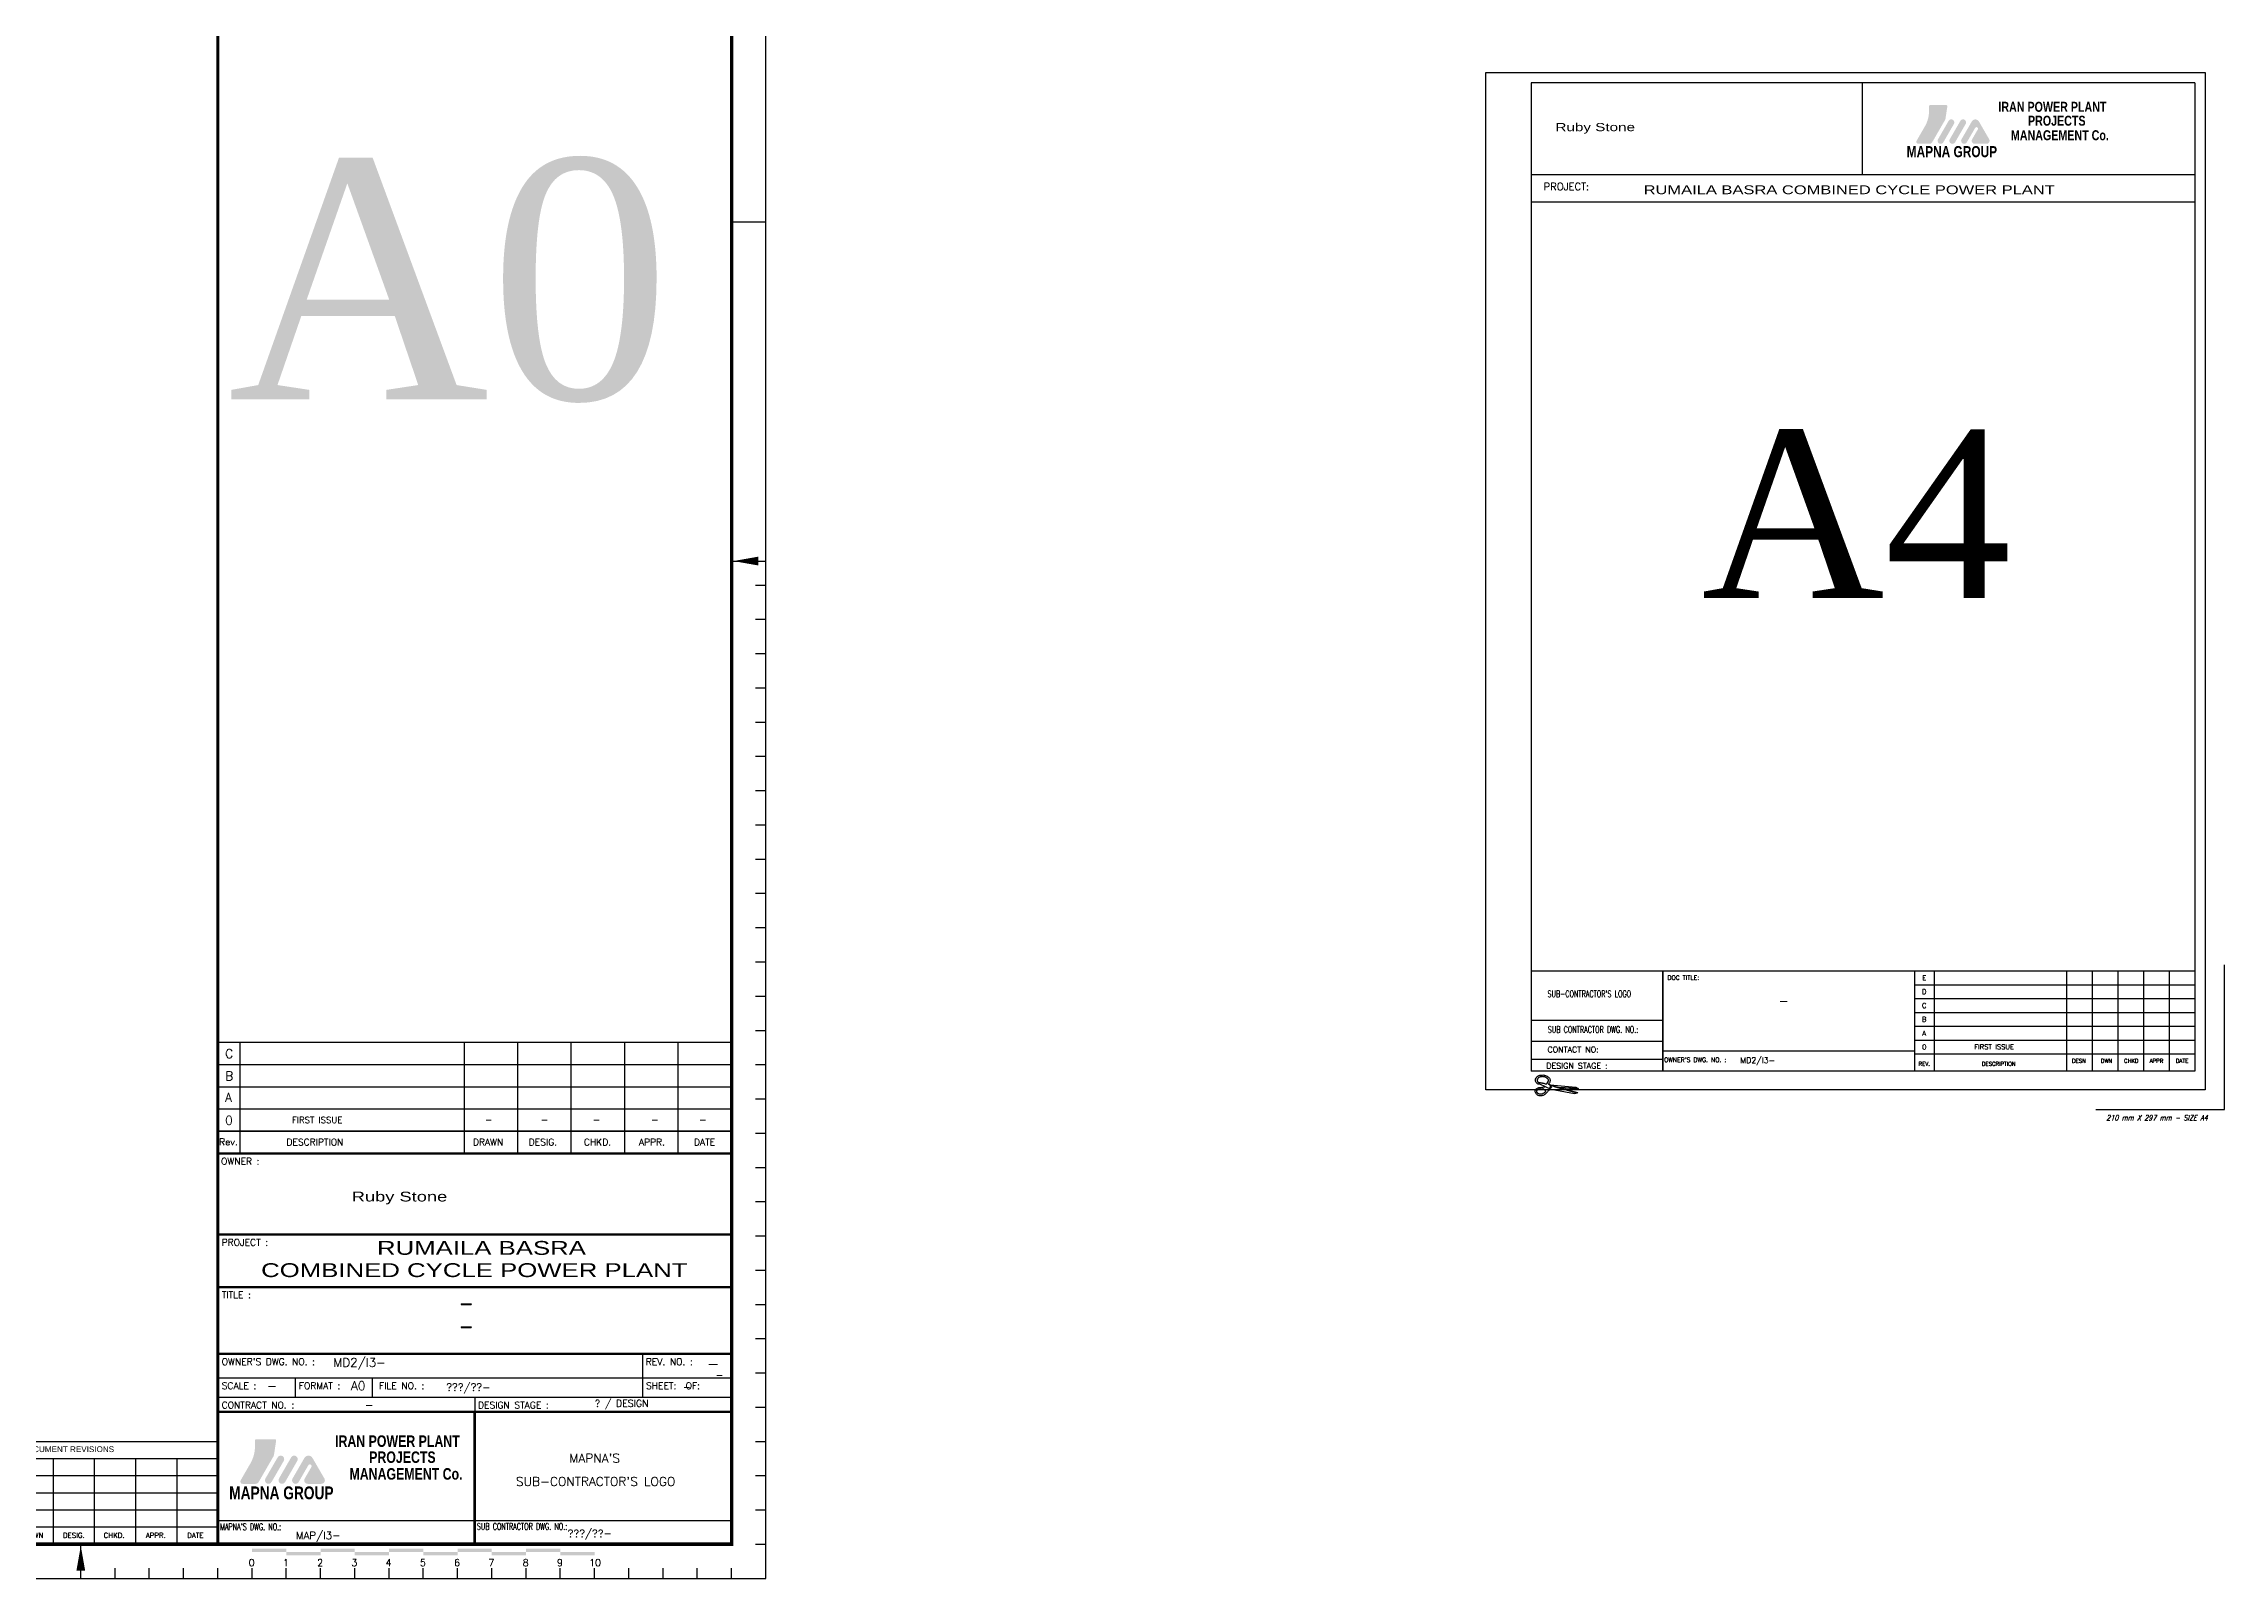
# Model space of a CAD drawing. Header units: millimetres. Extents: x 56 to 1774, y 131 to 974.
# Drawn here: x 1033 to 1670, y 134 to 582 of the extents above; entities that cross this region are included whole.
import ezdxf
from ezdxf.enums import TextEntityAlignment as Align

# ---------------------------------------------------------------- set-up
doc = ezdxf.new("R2010")
doc.units = ezdxf.units.MM
doc.linetypes.add('SLD', pattern=[0])
for name, color, linetype in [('1', 1, 'Continuous'), ('CADR', 2, 'Continuous'), ('CADRE', 7, 'Continuous'), ('FRAME A0', 7, 'Continuous'), ('TIT-L', 2, 'Continuous'), ('TITLE', 7, 'Continuous'), ('TITLE BLOCK', 7, 'Continuous'), ('XYZ', 1, 'Continuous')]:
    doc.layers.add(name, color=color, linetype=linetype)
doc.layers.add('T-T', color=2, linetype='Continuous', lineweight=20)
doc.styles.add('MacDonald', font='', dxfattribs={"width": 0.8})
doc.styles.add('R', font='ROMANS')
doc.styles.add('ROMAND', font='ROMAND.shx')
doc.styles.add('ROMANS', font='ROMANS.shx')
doc.styles.add('ROMANT', font='romant')
doc.styles.get("Standard").update_dxf_attribs({"font": 'arial.ttf'})
doc.styles.add('style3', font='arial.ttf')
doc.styles.get('MacDonald').set_extended_font_data('Aharoni', bold=True)

# ---------------------------------------------------------------- blocks, each defined once
blk = doc.blocks.new('CADR-A0S')
at = {"layer": 'CADR', "color": 2}
for p, q in [((0, 38.601), (1, 38.601)), ((0, 28.701), (1, 28.701)), ((-19, -1), (-19, 0))]:
    blk.add_line(p, q, dxfattribs=at)
at = {"layer": 'CADR', "color": 1}
for p, q in [((0.7, 28.7), (1, 28.7)), ((0.7, 28), (1, 28)), ((0.7, 27), (1, 27)), ((0.7, 26), (1, 26)), ((0.7, 25), (1, 25)), ((0.7, 24), (1, 24)), ((0.7, 23), (1, 23)), ((0.7, 22), (1, 22)), ((0.7, 21), (1, 21)), ((0.7, 20), (1, 20)), ((0.7, 19), (1, 19)), ((0.7, 18), (1, 18)), ((0.7, 17), (1, 17)), ((0.7, 16), (1, 16)), ((0.7, 15), (1, 15)), ((0.7, 14), (1, 14)), ((0.7, 13), (1, 13)), ((0.7, 12), (1, 12)), ((0.7, 11), (1, 11)), ((0.7, 10), (1, 10)), ((0.7, 9), (1, 9)), ((0.7, 8), (1, 8)), ((0.7, 7), (1, 7)), ((0.7, 6), (1, 6)), ((0.7, 5), (1, 5)), ((0.7, 4), (1, 4)), ((0.7, 3), (1, 3)), ((0.7, 2), (1, 2)), ((0.7, 1), (1, 1)), ((0.7, 0), (1, 0)), ((0.7, 0), (1, 0)), ((-18, -1), (-18, -0.7)), ((-17, -1), (-17, -0.7)), ((-16, -1), (-16, -0.7)), ((-15, -1), (-15, -0.7)), ((-14, -1), (-14, -0.7)), ((-13, -1), (-13, -0.7)), ((-12, -1), (-12, -0.7)), ((-11, -1), (-11, -0.7)), ((-10, -1), (-10, -0.7)), ((-9, -1), (-9, -0.7)), ((-8, -1), (-8, -0.7)), ((-7, -1), (-7, -0.7)), ((-6, -1), (-6, -0.7)), ((-5, -1), (-5, -0.7)), ((-4, -1), (-4, -0.7)), ((-3, -1), (-3, -0.7)), ((-2, -1), (-2, -0.7)), ((-1, -1), (-1, -0.7)), ((0, -1), (0, -0.7)), ((1, -1), (1, -0.7))]:
    blk.add_line(p, q, dxfattribs=at)
at = {"layer": 'CADR', "color": 2}
blk.add_lwpolyline([(0, -1), (1, -1), (1, 83), (-117.8, 83), (-117.8, -1), (0, -1)], dxfattribs=at)
at = {"layer": 'CADR', "color": 6, "const_width": 0.1}
blk.add_lwpolyline([(-115.8, 82), (0, 82), (0, 0), (-115.8, 0)], close=True, dxfattribs=at)
at = {"layer": 'CADR', "color": 2}
for points in [[(0.05, 28.7), (0.777, 28.828), (0.777, 28.572)], [(-19, -0.05), (-19.128, -0.777), (-18.872, -0.777)]]:
    blk.add_solid(points, dxfattribs=at)
at = {"layer": 'CADR', "color": 3}
for points in [[(-14, -0.131), (-13, -0.131), (-14, -0.231), (-13, -0.231)], [(-13, -0.231), (-12, -0.231), (-13, -0.331), (-12, -0.331)], [(-12, -0.131), (-11, -0.131), (-12, -0.231), (-11, -0.231)], [(-11, -0.231), (-10, -0.231), (-11, -0.331), (-10, -0.331)], [(-10, -0.131), (-9, -0.131), (-10, -0.231), (-9, -0.231)], [(-9, -0.231), (-8, -0.231), (-9, -0.331), (-8, -0.331)], [(-8, -0.131), (-7, -0.131), (-8, -0.231), (-7, -0.231)], [(-7, -0.231), (-6, -0.231), (-7, -0.331), (-6, -0.331)], [(-6, -0.131), (-5, -0.131), (-6, -0.231), (-5, -0.231)], [(-5, -0.231), (-4, -0.231), (-5, -0.331), (-4, -0.331)]]:
    blk.add_solid(points, dxfattribs=at)
at = {"layer": 'CADR', "color": 2, "style": 'ROMANS'}
for s, p in [('0', (-14.098, -0.641)), ('1', (-13.098, -0.641)), ('2', (-12.098, -0.641)), ('3', (-11.098, -0.641)), ('4', (-10.098, -0.641)), ('5', (-9.098, -0.641)), ('6', (-8.098, -0.641)), ('7', (-7.098, -0.641)), ('8', (-6.098, -0.641)), ('9', (-5.098, -0.641)), ('10', (-4.157, -0.641))]:
    blk.add_text(s, height=0.2, dxfattribs=at).set_placement(p)
blk = doc.blocks.new('TIT-A0')
at = {"layer": 'T-T'}
blk.add_hatch(color=252, dxfattribs=at).paths.add_polyline_path([(-133.79, 25.55, 0.093556), (-133.58, 26.15), (-132.96, 30.24, 0.459001), (-133.3, 30.64), (-138.79, 30.64, 0.414214), (-139.13, 30.29), (-139.13, 28.66, -0.131652), (-140.51, 23.51), (-143.33, 18.63, 0.57735), (-142.74, 17.6), (-138.97, 17.6, 0.267949), (-138.08, 18.11)])
h = blk.add_hatch(color=1, dxfattribs=at)
h.paths.add_polyline_path([(-122.34, 25.14, 0.57735), (-124.72, 25.14), (-128.18, 19.14, 1), (-126.4, 18.11), (-123.58, 23.01, -1), (-122.69, 22.49), (-124.62, 19.14, 0.57735), (-123.73, 17.6), (-119.76, 17.6, 0.57735), (-118.87, 19.14)])
h.paths.add_polyline_path([(-126.8, 24.29, 1), (-128.58, 25.32), (-132.15, 19.14, 1), (-130.36, 18.11)])
h.paths.add_polyline_path([(-130.75, 24.29, 1), (-132.53, 25.32), (-136.1, 19.14, 1), (-134.32, 18.11)])
at = {"layer": 'CADRE', "color": 2}
for p, q in [((-143.5, 114.04), (-143.5, 146.54)), ((-78, 114.04), (-78, 146.54)), ((-62.4, 114.04), (-62.4, 146.54)), ((-46.8, 114.04), (-46.8, 146.54)), ((-31.2, 114.04), (-31.2, 146.54)), ((-15.6, 114.04), (-15.6, 146.54)), ((-150, 133.54), (0, 133.54)), ((-150, 127.04), (0, 127.04)), ((-150, 120.54), (0, 120.54)), ((-26, 55.54), (-26, 48.53)), ((-150, 48.53), (0, 48.53)), ((-127.33, 42.88), (-127.33, 48.53)), ((-104.83, 42.88), (-104.83, 48.53)), ((-26, 48.53), (-26, 42.88)), ((-150, 42.88), (0, 42.88)), ((-75, 42.89), (-75, 38.64)), ((-75, 6.76), (-150, 6.76)), ((0, 6.76), (-75, 6.76))]:
    blk.add_line(p, q, dxfattribs=at)
for points in [[(-150, 146.54), (0, 146.54), (0, 120.54), (-150, 120.54)], [(-150, 140.04), (0, 140.04), (0, 114.04), (-150, 114.04)]]:
    blk.add_lwpolyline(points, close=True, dxfattribs=at)
at = {"layer": 'CADRE', "color": 6, "const_width": 0.7}
for points in [[(-150, 114.04), (0, 114.04)], [(-150, 90.38), (0, 90.38)], [(-150, 75.04), (0, 75.04)], [(-150, 55.54), (0, 55.54)], [(-150, 38.64), (0, 38.64)], [(-75, 38.64), (-75, 0)]]:
    blk.add_lwpolyline(points, dxfattribs=at)
at = {"layer": 'TITLE', "ltscale": 0.5}
blk.add_line((0, 130.81), (0, 124.31), dxfattribs=at)
at = {"layer": 'CADRE', "color": 2, "style": 'ROMANS'}
for s, height, p in [('C', 2.6, (-147.85, 141.89)), ('B', 2.6, (-147.85, 135.39)), ('A', 2.6, (-147.85, 129.15)), ('0', 2.6, (-147.85, 122.42)), ('-', 1.95, (-72, 122.91)), ('-', 1.95, (-55.7, 122.91)), ('-', 1.95, (-40.51, 122.91)), ('-', 1.95, (-23.51, 122.91)), ('-', 1.95, (-9.49, 122.91)), ('Rev.', 1.95, (-149.6, 116.45)), ('DESCRIPTION', 1.95, (-129.95, 116.41)), ('DRAWN', 1.95, (-75.52, 116.41)), ('DESIG.', 1.95, (-59.22, 116.41)), ('CHKD.', 1.95, (-43.12, 116.41)), ('APPR.', 1.95, (-27.03, 116.41)), ('DATE', 1.95, (-10.97, 116.41)), ('OWNER :', 1.95, (-149.03, 110.79)), ('PROJECT :', 1.95, (-148.85, 87.13)), ('TITLE :', 1.95, (-148.85, 71.79)), ("OWNER'S DWG. NO. :", 1.95, (-148.85, 52.29)), ('REV. NO. :', 1.95, (-25.03, 52.29)), ('SCALE :', 1.95, (-148.85, 45.28)), ('FORMAT :', 1.95, (-126.35, 45.28)), ('FILE NO. :', 1.95, (-102.92, 45.28)), ('SHEET:  OF:', 1.95, (-24.95, 45.28)), ('CONTRACT NO. :', 1.95, (-148.85, 39.63)), ('DESIGN STAGE :', 1.95, (-74.02, 39.63))]:
    blk.add_text(s, height=height, dxfattribs=at).set_placement(p)
for s, height, p in [('A0', 2.6, (-109.01, 44.93)), ("MAPNA'S", 2.605, (-39.98, 23.79)), ("SUB-CONTRACTOR'S LOGO", 2.6046, (-39.7, 16.98))]:
    blk.add_text(s, height=height, dxfattribs=at).set_placement(p, align=Align.CENTER)
for s, width, p in [("MAPNA'S DWG. NO.:", 0.7, (-149.34, 4.1)), ('SUB CONTRACTOR DWG. NO.:', 0.6, (-74.35, 4.2))]:
    blk.add_text(s, height=1.95, dxfattribs=dict(at, width=width)).set_placement(p)
at = {"layer": 'T-T', "style": 'MacDonald', "width": 0.8}
for s, height, p in [('IRAN POWER PLANT', 3.3659, (-97.56, 30.07)), ('PROJECTS', 3.366, (-96.1, 25.39)), ('MANAGEMENT Co.', 3.3659, (-95.05, 20.5))]:
    blk.add_text(s, height=height, rotation=0.00012, dxfattribs=at).set_placement(p, align=Align.MIDDLE)
blk.add_text('MAPNA GROUP', height=3.7399, rotation=0.00012, dxfattribs=at).set_placement((-146.66, 13.1))
at = {"layer": 'TITLE', "color": 2, "style": 'R'}
blk.add_text('FIRST ISSUE', height=1.82, dxfattribs=at).set_placement((-120.97, 123.8), align=Align.MIDDLE)
blk = doc.blocks.new('REV-A2')
at = {"color": 2}
blk.add_line((0, 23.08), (0, 0), dxfattribs=at)
at = {"layer": 'CADRE', "color": 2}
for p, q in [((-76.92, 23.08), (0, 23.08)), ((-76.92, 0), (-76.92, 23.08)), ((-76.92, 19.23), (0, 19.23)), ((-76.92, 15.38), (0, 15.38)), ((-73.08, 0), (-73.08, 19.23)), ((-46.15, 0), (-46.15, 19.23)), ((-36.9, 0), (-36.9, 19.23)), ((-27.66, 0), (-27.66, 19.23)), ((-18.41, 0), (-18.41, 19.23)), ((-9.16, 0), (-9.16, 19.23)), ((-76.92, 11.54), (0, 11.54)), ((-76.92, 7.69), (0, 7.69)), ((-76.92, 3.85), (0, 3.85))]:
    blk.add_line(p, q, dxfattribs=at)
at = {"color": 2, "insert": (-38.44, 21.31), "char_height": 1.3018, "width": 53.6752, "attachment_point": 5}
blk.add_mtext('{\\fArial|b0|i0|c0|p34;IN-HOUSE DOCUMENT REVISIONS}', dxfattribs=at)
at = {"layer": 'CADRE', "color": 2, "style": 'ROMANS'}
for s, height, p in [('C', 1.54, (-75.65, 16.76)), ('A', 1.54, (-75.65, 8.92)), ('B', 1.54, (-75.65, 12.61)), ('0', 1.54, (-75.65, 4.93)), ('FIRST ISSUE', 1, (-71.38, 5.17)), ('Rev.', 1.154, (-76.69, 1.4)), ('DESCRIPTION', 1.1538, (-65.06, 1.4)), ('DRAWN', 1.154, (-44.43, 1.4)), ('DESIG.', 1.154, (-34.78, 1.4)), ('CHKD.', 1.154, (-25.63, 1.4)), ('APPR.', 1.154, (-16.17, 1.4)), ('DATE', 1.154, (-6.87, 1.4))]:
    blk.add_text(s, height=height, dxfattribs=at).set_placement(p)

msp = doc.modelspace()

# ---------------------------------------------------------------- hatches: boundary and pattern name
at = {"layer": 'T-T'}
msp.add_hatch(color=252, dxfattribs=at).paths.add_polyline_path([(1588.53, 559.6, 0.093556), (1588.71, 560.12), (1589.25, 563.67, 0.459001), (1588.96, 564.01), (1584.19, 564.01, 0.414214), (1583.9, 563.71), (1583.9, 562.29, -0.131652), (1582.7, 557.83), (1580.26, 553.6, 0.57735), (1580.77, 552.71), (1584.03, 552.71, 0.267949), (1584.81, 553.15)])
h = msp.add_hatch(color=1, dxfattribs=at)
h.paths.add_polyline_path([(1598.45, 559.25, 0.57735), (1596.39, 559.25), (1593.38, 554.05, 1), (1594.93, 553.15), (1597.38, 557.39, -1), (1598.15, 556.95), (1596.48, 554.05, 0.57735), (1597.25, 552.71), (1600.68, 552.71, 0.57735), (1601.46, 554.05)])
h.paths.add_polyline_path([(1594.59, 558.51, 1), (1593.04, 559.4), (1589.95, 554.05, 1), (1591.5, 553.15)])
h.paths.add_polyline_path([(1591.16, 558.51, 1), (1589.61, 559.4), (1586.52, 554.05, 1), (1588.07, 553.15)])

# ---------------------------------------------------------------- linework, layer by layer
at = {"layer": '1', "color": 23}
msp.add_lwpolyline([(1454.54, 573.57), (1664.54, 573.57), (1664.54, 276.57), (1454.54, 276.57)], close=True, dxfattribs=at)
at = {"layer": 'CADR', "color": 2}
for p, q in [((1474.81, 277.31), (1473.29, 277.87)), ((1481.18, 275.58), (1474.81, 277.31)), ((1481.43, 276.92), (1475.67, 277.23))]:
    msp.add_line(p, q, dxfattribs=at)
at = {"layer": 'CADR', "color": 6, "const_width": 0.9}
msp.add_lwpolyline([(1084.28, 143.9), (1084.28, 964.9)], dxfattribs=at)
at = {"layer": 'CADR', "color": 2}
for points in [[(1473.29, 277.87), (1472.75, 278.25), (1473.29, 277.87), (1481.31, 275.72), (1481.18, 275.58), (1480.43, 275.38), (1473.56, 276.6), (1470.26, 278.14, -0.028727), (1469.77, 278.23, -0.129651), (1469.39, 278.43, -0.104257), (1469.08, 278.86, -0.119665), (1469, 279.33, -0.097137), (1469.15, 279.9, -0.051767), (1469.42, 280.33, -0.087956), (1469.64, 280.53, -0.057218), (1469.98, 280.69, -0.041906), (1470.48, 280.82, -0.04274), (1471.15, 280.87, -0.054109), (1471.67, 280.81, -0.054284), (1472.11, 280.66, -0.044149), (1472.6, 280.37, -0.054191), (1472.97, 280.05, -0.069516), (1473.18, 279.74, -0.098231), (1473.25, 279.47, -0.055535), (1473.23, 278.98, -0.106497), (1473.09, 278.61, -0.087234), (1472.75, 278.25), (1472.75, 278.25)], [(1473.41, 276.67), (1472.66, 276.28, -0.028323), (1472.46, 275.92, -0.044405), (1472.3, 275.72, -0.01082), (1472, 275.41, -0.025021), (1471.85, 275.28, -0.040261), (1471.62, 275.12, -0.024811), (1471.22, 274.92, -0.051639), (1470.87, 274.81, -0.043861), (1470.44, 274.75, -0.084893), (1470.03, 274.81, -0.072185), (1469.58, 275.02, -0.060314), (1469.32, 275.25, -0.053178), (1469.08, 275.57, -0.079226), (1468.95, 275.92, -0.090607), (1468.94, 276.25, -0.135166), (1469.14, 276.7, -0.117955), (1469.58, 277.03, -0.015196), (1469.9, 277.16, -0.060462), (1469.98, 277.18, -0.005739), (1470.19, 277.2, 0.005377), (1470.41, 277.22, 0.00357), (1470.49, 277.23, 0.000482), (1471.12, 277.31, 0.042373), (1471.75, 277.45)]]:
    msp.add_lwpolyline(points, format="xyb", dxfattribs=at)
for points in [[(1472.76, 279.44, 0.014367), (1472.75, 279.49, 0.025297), (1472.74, 279.52, 0.058435), (1472.7, 279.6, 0.032024), (1472.6, 279.72, 0.029767), (1472.48, 279.84, 0.024227), (1472.32, 279.97, 0.024912), (1472.11, 280.11, 0.027124), (1471.9, 280.21, 0.022061), (1471.72, 280.28, 0.025145), (1471.56, 280.33, 0.029012), (1471.38, 280.36, 0.023204), (1471.14, 280.38, 0.025191), (1470.86, 280.37, 0.023986), (1470.57, 280.33, 0.018318), (1470.32, 280.28, 0.024263), (1470.14, 280.23, 0.025265), (1469.99, 280.16, 0.043359), (1469.9, 280.11, 0.029119), (1469.87, 280.08, 0.016334), (1469.81, 280.02, 0.053444), (1469.72, 279.91, 0.029949), (1469.59, 279.68, 0.044366), (1469.52, 279.47, 0.056614), (1469.49, 279.3, 0.051458), (1469.5, 279.18, 0.045838), (1469.54, 279.06, 0.065779), (1469.62, 278.89, 0.084428), (1469.72, 278.79, 0.032189), (1469.83, 278.73, 0.072474), (1469.88, 278.71, 0.006478), (1470.02, 278.69, 0.002973), (1470.32, 278.64, 0.003668), (1470.84, 278.56, -0.009409), (1471.05, 278.52, -0.009459), (1471.06, 278.52, -0.000429), (1471.44, 278.43, -0.023202), (1471.82, 278.33, 0.031733), (1472.09, 278.26, 0.257124), (1472.32, 278.33, 0.089537), (1472.67, 278.88, 0.007257), (1472.73, 279.03, 0.031616), (1472.74, 279.06, 0.049222), (1472.77, 279.27, 0.062413)], [(1471.54, 275.66, -0.017801), (1471.23, 275.47, -0.026129), (1471.01, 275.36, -0.050318), (1470.74, 275.27, -0.04507), (1470.42, 275.23, -0.083678), (1470.11, 275.28, -0.075274), (1469.79, 275.43, -0.05723), (1469.6, 275.6, -0.06187), (1469.46, 275.79, -0.070514), (1469.4, 275.97, -0.076309), (1469.38, 276.15, -0.149653), (1469.5, 276.43, -0.119822), (1469.81, 276.66, -0.013354), (1470, 276.74, -0.058994), (1470.04, 276.75, -0.006162), (1470.15, 276.76, 0.002417), (1470.42, 276.79, 0.00549), (1470.74, 276.82, 0.004129), (1471.18, 276.88), (1471.18, 276.88, -0.075218), (1471.45, 276.76, -0.078077), (1471.67, 276.57, -0.074157), (1471.91, 276.18, -0.225345), (1471.91, 276.02, -0.077154), (1471.79, 275.86, -0.047491)]]:
    msp.add_lwpolyline(points, format="xyb", close=True, dxfattribs=at)
for points in [[(1471.67, 276.57), (1469.64, 276.57)], [(1473.14, 277.97), (1473.3, 278.03), (1480.73, 277.29), (1481.43, 276.92), (1481.51, 276.76), (1476.27, 277.07)], [(1473.74, 276.57), (1473.21, 276.57)]]:
    msp.add_lwpolyline(points, dxfattribs=at)
msp.add_circle((1473.41, 277.31), 0.232, dxfattribs=at)
at = {"layer": 'CADRE', "color": 2}
for p, q in [((1506.16, 287.9), (1579.61, 287.9)), ((1084.28, 164.11), (1084.28, 143.9))]:
    msp.add_line(p, q, dxfattribs=at)
for points in [[(1467.76, 311.24), (1579.61, 311.24)], [(1506.16, 281.94), (1506.16, 311.24)], [(1506.16, 311.24), (1506.16, 281.94)], [(1579.61, 311.24), (1661.54, 311.24)], [(1579.61, 311.24), (1579.61, 281.94)], [(1579.61, 307.2), (1661.54, 307.2)], [(1579.61, 307.2), (1661.54, 307.2)], [(1585.38, 311.24), (1585.38, 281.94)], [(1624.04, 311.24), (1624.04, 281.94)], [(1631.54, 311.24), (1631.54, 281.94)], [(1639.04, 311.24), (1639.04, 281.94)], [(1646.54, 311.24), (1646.54, 281.94)], [(1654.04, 311.24), (1654.04, 281.94)], [(1579.61, 303.16), (1661.54, 303.16)], [(1579.61, 303.16), (1661.54, 303.16)], [(1467.76, 296.82), (1506.16, 296.82)], [(1579.61, 299.12), (1661.54, 299.12)], [(1579.61, 299.12), (1661.54, 299.12)], [(1579.61, 295.08), (1661.54, 295.08)], [(1579.61, 295.08), (1661.54, 295.08)], [(1467.76, 290.75), (1506.16, 290.75)], [(1579.61, 291.05), (1661.54, 291.05)], [(1579.61, 291.05), (1661.54, 291.05)], [(1579.61, 287.01), (1661.54, 287.01)], [(1579.61, 287.01), (1661.54, 287.01)], [(1467.76, 285.47), (1506.16, 285.47)]]:
    msp.add_lwpolyline(points, dxfattribs=at)
at = {"layer": 'FRAME A0', "color": 141}
for p, q in [((1670.13, 270.83), (1670.13, 313.04)), ((1632.62, 270.83), (1670.13, 270.83))]:
    msp.add_line(p, q, dxfattribs=at)
at = {"layer": 'TIT-L', "color": 6, "linetype": 'Continuous'}
for p, q in [((1661.54, 570.54), (1467.76, 570.54)), ((1661.54, 543.68), (1467.76, 543.68)), ((1661.54, 543.68), (1467.76, 543.68)), ((1661.54, 535.71), (1467.76, 535.71)), ((1661.54, 535.71), (1467.76, 535.71)), ((1661.54, 281.94), (1468.31, 281.94)), ((1661.54, 281.94), (1468.31, 281.94))]:
    msp.add_line(p, q, dxfattribs=at)
at = {"layer": 'TIT-L', "color": 6}
for p, q in [((1467.76, 570.54), (1467.76, 281.94)), ((1661.54, 570.54), (1661.54, 281.94)), ((1556.12, 281.94), (1467.76, 281.94)), ((1556.12, 281.94), (1468.31, 281.94)), ((1556.12, 281.94), (1468.31, 281.94)), ((1661.54, 281.94), (1468.31, 281.94))]:
    msp.add_line(p, q, dxfattribs=at)
at = {"layer": 'TITLE', "color": 3, "linetype": 'SLD'}
msp.add_line((1661.54, 311.24), (1661.54, 281.94), dxfattribs=at)
at = {"layer": 'TITLE BLOCK', "color": 153}
msp.add_line((1564.37, 570.54), (1564.37, 543.68), dxfattribs=at)
msp.add_line((1564.37, 570.54), (1564.37, 543.68), dxfattribs=at)

# ---------------------------------------------------------------- block references
at = {"xscale": 1.300000000052086, "yscale": 1.300000000052086, "zscale": 1.300000000052086}
msp.add_blockref('REV-A2', (1084.28, 143.9), dxfattribs=at)
at = {"layer": 'TITLE'}
msp.add_blockref('TIT-A0', (1234.28, 143.9), dxfattribs=at)
at = {"layer": 'XYZ', "xscale": 10, "yscale": 10, "zscale": 10}
msp.add_blockref('CADR-A0S', (1234.28, 143.9), dxfattribs=at)

# ---------------------------------------------------------------- texts
at = {"color": 4, "attachment_point": 5}
for s, insert, char_height, width in [('{\\fTimes New Roman|b0|i0|c0|p18;\\C256;A0}', (1151.81, 512.59), 70, 245.8195), ('{\\fTimes New Roman|b0|i0|c0|p18;\\C256;A4}', (1562.69, 444.57), 49, 172.0737)]:
    msp.add_mtext(s, dxfattribs=dict(at, insert=insert, char_height=char_height, width=width))
at = {"layer": 'CADRE', "color": 2, "style": 'ROMANS'}
msp.add_text('DOC TITLE:', height=1.3, dxfattribs=at).set_placement((1512.17, 309.29), align=Align.MIDDLE)
at = {"layer": 'CADRE', "color": 2, "style": 'ROMANS', "width": 0.6}
msp.add_text("SUB-CONTRACTOR'S LOGO", height=1.95, dxfattribs=at).set_placement((1484.71, 304.55), align=Align.MIDDLE_CENTER)
msp.add_text('SUB CONTRACTOR DWG. NO.:', height=1.95, dxfattribs=at).set_placement((1472.61, 293.16))
at = {"layer": 'CADRE', "color": 2, "style": 'ROMANS'}
for s, p in [('CONTACT NO:', (1472.51, 289.13)), ('DESIGN STAGE :', (1472.15, 284.4))]:
    msp.add_text(s, height=1.69, dxfattribs=at).set_placement(p, align=Align.TOP_LEFT)
msp.add_text("OWNER'S DWG. NO. :", height=1.3, dxfattribs=at).set_placement((1506.55, 284.65))
msp.add_text('-', height=2.6, dxfattribs=at).set_placement((1100.1, 188.85), align=Align.CENTER)
at = {"layer": 'FRAME A0', "color": 141, "style": 'ROMANS', "oblique": 15, "width": 0.828221}
msp.add_text('210 mm X 297 mm - SIZE A4', height=1.5724, dxfattribs=at).set_placement((1635.66, 267.6))
at = {"layer": 'T-T', "style": 'MacDonald', "width": 0.8}
for s, height, p in [('IRAN POWER PLANT', 2.9171, (1619.92, 563.52)), ('PROJECTS', 2.917, (1621.19, 559.46)), ('MANAGEMENT Co.', 2.9171, (1622.1, 555.22))]:
    msp.add_text(s, height=height, rotation=0.00012, dxfattribs=at).set_placement(p, align=Align.MIDDLE)
at = {"layer": 'T-T', "color": 3, "style": 'style3', "width": 1.332063}
for height, p in [(2.389, (1474.82, 556.4)), (2.867, (1123.39, 243.94))]:
    msp.add_text('Ruby Stone', height=height, rotation=0.00012, dxfattribs=at).set_placement(p)
at = {"layer": 'T-T', "style": 'MacDonald', "width": 0.8}
msp.add_text('MAPNA GROUP', height=3.2412, rotation=0.00012, dxfattribs=at).set_placement((1577.37, 548.81))
at = {"layer": 'T-T', "color": 3, "style": 'style3', "width": 1.332063}
for s, height, p in [('RUMAILA BASRA COMBINED CYCLE POWER PLANT  ', 2.586, (1561.93, 539.3)), ('RUMAILA BASRA', 4.0406, (1161.26, 230.38)), ('COMBINED CYCLE POWER PLANT  ', 4.0406, (1161.26, 223.89))]:
    msp.add_text(s, height=height, rotation=0.00012, dxfattribs=at).set_placement(p, align=Align.MIDDLE_CENTER)
at = {"layer": 'TITLE', "color": 2, "linetype": 'Continuous', "style": 'ROMAND'}
msp.add_text('PROJECT: ', height=2.121, dxfattribs=at).set_placement((1478.75, 540.24), align=Align.MIDDLE)
at = {"layer": 'TITLE', "style": 'ROMANS'}
for s, height, p in [('D', 1.44, (1582.5, 305.18)), ('E', 1.44, (1582.5, 309.22)), ('C', 1.44, (1582.5, 301.14)), ('A', 1.44, (1582.5, 293.07)), ('B', 1.44, (1582.5, 297.1)), ('0', 1.44, (1582.5, 289.03)), ('FIRST ISSUE', 1.4423, (1602.9, 289.09)), ('REV.', 1.154, (1582.5, 284.12)), ('DESCRIPTION', 1.1538, (1604.25, 284.12)), ('DESCRIPTION', 1.1538, (1604.25, 284.12)), ('DESN', 1.154, (1627.66, 284.99)), ('DWN', 1.154, (1635.74, 284.99)), ('CHKD', 1.154, (1642.95, 284.99)), ('APPR', 1.154, (1650.29, 284.99)), ('DATE', 1.154, (1657.79, 284.99))]:
    msp.add_text(s, height=height, dxfattribs=at).set_placement(p, align=Align.MIDDLE_CENTER)
at = {"layer": 'TITLE', "color": 3, "style": 'ROMANT'}
for height, p in [(2.67, (1541.47, 302.49)), (4, (1156.78, 214.17)), (4, (1156.78, 207.42))]:
    msp.add_text('-', height=height, dxfattribs=at).set_placement(p, align=Align.MIDDLE_CENTER)
at = {"layer": 'TITLE', "color": 3}
for s, height, style, p in [('MD2/I3-', 1.686, 'ROMANT', (1528.76, 284.32)), ('MD2/I3-', 2.529, 'ROMANT', (1118.05, 195.68)), ('???/??-', 2.181, 'ROMANT', (1150.98, 188.63)), ('? / DESIGN', 2, 'R', (1194.37, 184.01)), ('-', 2.25, 'R', (1127.26, 183.41)), ('MAP/I3-', 2.181, 'ROMANT', (1107.09, 145.34)), ('???/??-', 2.181, 'ROMANT', (1186.44, 145.94))]:
    msp.add_text(s, height=height, dxfattribs=dict(at, style=style)).set_placement(p)
at = {"layer": 'TITLE', "color": 3, "style": 'ROMANS'}
msp.add_text('-', height=3.3, dxfattribs=at).set_placement((1228.91, 196.61), align=Align.MIDDLE)
at = {"layer": 'TITLE', "color": 2, "style": 'ROMANS'}
for p in [(1230.77, 193.28), (1221.21, 189.78)]:
    msp.add_text('-', height=2, dxfattribs=at).set_placement(p, align=Align.MIDDLE)

doc.saveas('drawing.dxf')
